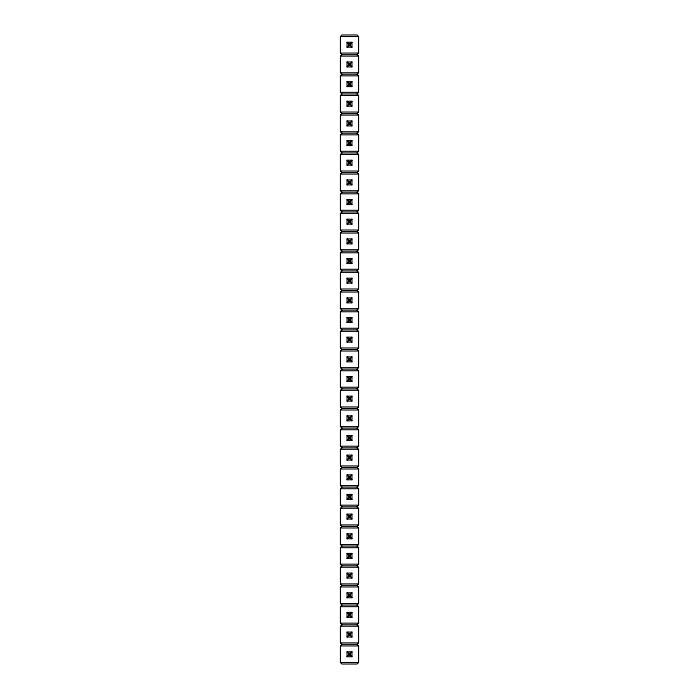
<?xml version="1.0" encoding="UTF-8"?>
<svg xmlns="http://www.w3.org/2000/svg" width="699" height="699" viewBox="0 0 699 699"><rect width="100%" height="100%" fill="white"/><g stroke="black" fill="none" stroke-linecap="round" stroke-linejoin="round"><path stroke-width="1.05" d="M341.994 54.609L340.448 53.063L340.448 36.497L341.994 34.95L357.006 34.95L358.552 36.497L358.552 53.063L357.006 54.609L341.994 54.609L340.448 56.156L340.448 72.722L341.994 74.269L357.006 74.269L358.552 72.722L358.552 56.156L357.006 54.609M347.027 47.252L348.574 45.706L350.426 45.706L351.973 47.252L347.027 47.252L347.027 42.307L351.973 42.307L351.973 47.252M347.027 42.307L348.574 43.854L350.426 43.854L351.973 42.307M347.027 66.912L348.574 65.365L350.426 65.365L351.973 66.912L347.027 66.912L347.027 61.966L351.973 61.966L351.973 66.912M347.027 61.966L348.574 63.513L350.426 63.513L351.973 61.966M357.006 74.269L358.552 75.815L358.552 92.382L357.006 93.928L341.994 93.928L340.448 92.382L340.448 75.815L341.994 74.269M347.027 86.571L348.574 85.025L350.426 85.025L351.973 86.571L347.027 86.571L347.027 81.626L351.973 81.626L351.973 86.571M347.027 81.626L348.574 83.172L350.426 83.172L351.973 81.626M357.006 93.928L358.552 95.475L358.552 112.041L357.006 113.588L341.994 113.588L340.448 112.041L340.448 95.475L341.994 93.928M347.027 106.231L348.574 104.684L350.426 104.684L351.973 106.231L347.027 106.231L347.027 101.285L351.973 101.285L351.973 106.231M347.027 101.285L348.574 102.832L350.426 102.832L351.973 101.285M357.006 231.544L358.552 233.09L358.552 249.657L357.006 251.203L341.994 251.203L340.448 249.657L340.448 233.09L341.994 231.544L357.006 231.544L358.552 229.997L358.552 213.431L357.006 211.884L341.994 211.884L340.448 210.338L340.448 193.772L341.994 192.225L357.006 192.225L358.552 190.678L358.552 174.112L357.006 172.566L341.994 172.566L340.448 171.019L340.448 154.453L341.994 152.906L357.006 152.906L358.552 151.36L358.552 134.793L357.006 133.247L341.994 133.247L340.448 131.7L340.448 115.134L341.994 113.588M347.027 125.89L348.574 124.343L350.426 124.343L351.973 125.89L351.973 120.944L347.027 120.944L347.027 125.89L351.973 125.89M347.027 120.944L348.574 122.491L350.426 122.491L351.973 120.944M341.994 152.906L340.448 151.36L340.448 134.793L341.994 133.247M357.006 133.247L358.552 131.7L358.552 115.134L357.006 113.588M347.027 145.549L348.574 144.003L350.426 144.003L351.973 145.549L351.973 140.604L347.027 140.604L347.027 145.549L351.973 145.549M347.027 140.604L348.574 142.15L350.426 142.15L351.973 140.604M347.027 165.209L348.574 163.662L350.426 163.662L351.973 165.209L351.973 160.263L347.027 160.263L347.027 165.209L351.973 165.209M347.027 160.263L348.574 161.81L350.426 161.81L351.973 160.263M341.994 192.225L340.448 190.678L340.448 174.112L341.994 172.566M357.006 172.566L358.552 171.019L358.552 154.453L357.006 152.906M347.027 184.868L348.574 183.321L350.426 183.321L351.973 184.868L351.973 179.923L347.027 179.923L347.027 184.868L351.973 184.868M347.027 179.923L348.574 181.469L350.426 181.469L351.973 179.923M347.027 204.527L348.574 202.981L350.426 202.981L351.973 204.527L347.027 204.527L347.027 199.582L351.973 199.582L351.973 204.527M350.426 202.981L350.426 201.129L351.973 199.582M341.994 231.544L340.448 229.997L340.448 213.431L341.994 211.884M357.006 211.884L358.552 210.338L358.552 193.772L357.006 192.225M347.027 224.187L348.574 222.64L350.426 222.64L351.973 224.187L351.973 219.241L347.027 219.241L347.027 224.187L351.973 224.187M347.027 219.241L348.574 220.788L350.426 220.788L351.973 219.241M347.027 243.846L348.574 242.3L350.426 242.3L351.973 243.846L347.027 243.846L347.027 238.901L351.973 238.901L351.973 243.846M350.426 242.3L350.426 240.447L351.973 238.901M357.006 251.203L358.552 252.75L358.552 269.316L357.006 270.863L341.994 270.863L340.448 269.316L340.448 252.75L341.994 251.203M347.027 263.506L348.574 261.959L350.426 261.959L351.973 263.506L347.027 263.506L347.027 258.56L351.973 258.56L351.973 263.506M350.426 261.959L350.426 260.107L351.973 258.56M357.006 270.863L358.552 272.409L358.552 288.975L357.006 290.522L341.994 290.522L340.448 288.975L340.448 272.409L341.994 270.863M347.027 283.165L348.574 281.618L350.426 281.618L351.973 283.165L347.027 283.165L347.027 278.219L351.973 278.219L351.973 283.165M350.426 281.618L350.426 279.766L351.973 278.219M357.006 290.522L358.552 292.068L358.552 308.635L357.006 310.181L341.994 310.181L340.448 308.635L340.448 292.068L341.994 290.522M347.027 302.824L348.574 301.278L350.426 301.278L351.973 302.824L347.027 302.824L347.027 297.879L351.973 297.879L351.973 302.824M350.426 301.278L350.426 299.425L351.973 297.879M357.006 310.181L358.552 311.728L358.552 328.294L357.006 329.841L341.994 329.841L340.448 328.294L340.448 311.728L341.994 310.181M347.027 322.484L348.574 320.937L350.426 320.937L351.973 322.484L347.027 322.484L347.027 317.538L351.973 317.538L351.973 322.484M350.426 320.937L350.426 319.085L351.973 317.538M357.006 329.841L358.552 331.387L358.552 347.953L357.006 349.5L341.994 349.5L340.448 347.953L340.448 331.387L341.994 329.841M347.027 342.143L348.574 340.596L350.426 340.596L351.973 342.143L347.027 342.143L347.027 337.198L351.973 337.198L351.973 342.143M347.027 337.198L348.574 338.744L350.426 338.744L351.973 337.198M357.006 349.5L358.552 351.047L358.552 367.613L357.006 369.159L341.994 369.159L340.448 367.613L340.448 351.047L341.994 349.5M347.027 361.802L348.574 360.256L350.426 360.256L351.973 361.802L347.027 361.802L347.027 356.857L351.973 356.857L351.973 361.802M347.027 356.857L348.574 358.404L350.426 358.404L351.973 356.857M357.006 369.159L358.552 370.706L358.552 387.272L357.006 388.819L341.994 388.819L340.448 387.272L340.448 370.706L341.994 369.159M347.027 381.462L348.574 379.915L350.426 379.915L351.973 381.462L347.027 381.462L347.027 376.516L351.973 376.516L351.973 381.462M350.426 379.915L350.426 378.063L351.973 376.516M357.006 388.819L358.552 390.365L358.552 406.932L357.006 408.478L341.994 408.478L340.448 406.932L340.448 390.365L341.994 388.819M347.027 401.121L348.574 399.575L350.426 399.575L351.973 401.121L347.027 401.121L347.027 396.176L351.973 396.176L351.973 401.121M350.426 399.575L350.426 397.722L351.973 396.176M357.006 408.478L358.552 410.025L358.552 426.591L357.006 428.137L341.994 428.137L340.448 426.591L340.448 410.025L341.994 408.478M347.027 420.781L348.574 419.234L350.426 419.234L351.973 420.781L347.027 420.781L347.027 415.835L351.973 415.835L351.973 420.781M350.426 419.234L350.426 417.382L351.973 415.835M357.006 428.137L358.552 429.684L358.552 446.25L357.006 447.797L341.994 447.797L340.448 446.25L340.448 429.684L341.994 428.137M347.027 440.44L348.574 438.893L350.426 438.893L351.973 440.44L347.027 440.44L347.027 435.494L351.973 435.494L351.973 440.44M350.426 438.893L350.426 437.041L351.973 435.494M357.006 447.797L358.552 449.343L358.552 465.91L357.006 467.456L341.994 467.456L340.448 465.91L340.448 449.343L341.994 447.797M347.027 460.099L348.574 458.553L350.426 458.553L351.973 460.099L351.973 455.154L347.027 455.154L347.027 460.099L351.973 460.099M347.027 455.154L348.574 456.7L350.426 456.7L351.973 455.154M357.006 467.456L358.552 469.003L358.552 485.569L357.006 487.116L341.994 487.116L340.448 485.569L340.448 469.003L341.994 467.456M347.027 479.759L348.574 478.212L348.574 476.36L347.027 474.813L347.027 479.759L351.973 479.759L351.973 474.813L347.027 474.813M348.574 476.36L350.426 476.36L351.973 474.813M357.006 487.116L358.552 488.662L358.552 505.228L357.006 506.775L341.994 506.775L340.448 505.228L340.448 488.662L341.994 487.116M347.027 499.418L348.574 497.871L348.574 496.019L347.027 494.473L347.027 499.418L351.973 499.418L351.973 494.473L347.027 494.473M348.574 496.019L350.426 496.019L351.973 494.473M357.006 506.775L358.552 508.322L358.552 524.888L357.006 526.434L341.994 526.434L340.448 524.888L340.448 508.322L341.994 506.775M347.027 519.077L348.574 517.531L350.426 517.531L351.973 519.077L347.027 519.077L347.027 514.132L351.973 514.132L351.973 519.077M347.027 514.132L348.574 515.679L350.426 515.679L351.973 514.132M357.006 526.434L358.552 527.981L358.552 544.547L357.006 546.094L341.994 546.094L340.448 544.547L340.448 527.981L341.994 526.434M347.027 538.737L348.574 537.19L350.426 537.19L351.973 538.737L347.027 538.737L347.027 533.791L351.973 533.791L351.973 538.737M347.027 533.791L348.574 535.338L350.426 535.338L351.973 533.791M357.006 546.094L358.552 547.64L358.552 564.207L357.006 565.753L341.994 565.753L340.448 564.207L340.448 547.64L341.994 546.094M347.027 558.396L348.574 556.85L350.426 556.85L351.973 558.396L347.027 558.396L347.027 553.451L351.973 553.451L351.973 558.396M347.027 553.451L348.574 554.997L350.426 554.997L351.973 553.451M357.006 565.753L358.552 567.3L358.552 583.866L357.006 585.413L341.994 585.413L340.448 583.866L340.448 567.3L341.994 565.753M347.027 578.056L348.574 576.509L350.426 576.509L351.973 578.056L347.027 578.056L347.027 573.11L351.973 573.11L351.973 578.056M347.027 573.11L348.574 574.657L350.426 574.657L351.973 573.11M357.006 585.413L358.552 586.959L358.552 603.525L357.006 605.072L341.994 605.072L340.448 603.525L340.448 586.959L341.994 585.413M347.027 597.715L348.574 596.168L348.574 594.316L347.027 592.769L351.973 592.769L351.973 597.715L347.027 597.715L347.027 592.769M351.973 597.715L350.426 596.168L350.426 594.316L351.973 592.769M357.006 605.072L358.552 606.618L358.552 623.185L357.006 624.731L341.994 624.731L340.448 623.185L340.448 606.618L341.994 605.072M347.027 617.374L348.574 615.828L348.574 613.975L347.027 612.429L351.973 612.429L351.973 617.374L347.027 617.374L347.027 612.429M351.973 617.374L350.426 615.828L350.426 613.975L351.973 612.429M357.006 624.731L358.552 626.278L358.552 642.844L357.006 644.391L341.994 644.391L340.448 642.844L340.448 626.278L341.994 624.731M347.027 637.034L348.574 635.487L348.574 633.635L347.027 632.088L351.973 632.088L351.973 637.034L347.027 637.034L347.027 632.088M351.973 637.034L350.426 635.487L350.426 633.635L351.973 632.088M357.006 644.391L358.552 645.937L358.552 662.503L357.006 664.05L341.994 664.05L340.448 662.503L340.448 645.937L341.994 644.391M347.027 656.693L348.574 655.146L348.574 653.294L347.027 651.748L351.973 651.748L351.973 656.693L347.027 656.693L347.027 651.748M351.973 656.693L350.426 655.146L350.426 653.294L351.973 651.748M340.448 36.497L358.552 36.497M340.448 53.063L358.552 53.063M340.448 56.156L358.552 56.156M340.448 72.722L358.552 72.722M340.448 75.815L358.552 75.815M340.448 92.382L358.552 92.382M340.448 95.475L358.552 95.475M340.448 112.041L358.552 112.041M340.448 115.134L358.552 115.134M340.448 131.7L358.552 131.7M340.448 134.793L358.552 134.793M340.448 151.36L358.552 151.36M340.448 154.453L358.552 154.453M340.448 171.019L358.552 171.019M340.448 174.112L358.552 174.112M340.448 190.678L358.552 190.678M340.448 193.772L358.552 193.772M347.027 199.582L348.574 201.129L350.426 201.129M340.448 210.338L358.552 210.338M340.448 213.431L358.552 213.431M340.448 229.997L358.552 229.997M340.448 233.09L358.552 233.09M347.027 238.901L348.574 240.447L350.426 240.447M340.448 249.657L358.552 249.657M340.448 252.75L358.552 252.75M347.027 258.56L348.574 260.107L350.426 260.107M340.448 269.316L358.552 269.316M340.448 272.409L358.552 272.409M347.027 278.219L348.574 279.766L350.426 279.766M340.448 288.975L358.552 288.975M340.448 292.068L358.552 292.068M347.027 297.879L348.574 299.425L350.426 299.425M340.448 308.635L358.552 308.635M340.448 311.728L358.552 311.728M347.027 317.538L348.574 319.085L350.426 319.085M340.448 328.294L358.552 328.294M340.448 331.387L358.552 331.387M340.448 347.953L358.552 347.953M340.448 351.047L358.552 351.047M340.448 367.613L358.552 367.613M340.448 370.706L358.552 370.706M347.027 376.516L348.574 378.063L350.426 378.063M340.448 387.272L358.552 387.272M340.448 390.365L358.552 390.365M347.027 396.176L348.574 397.722L350.426 397.722M340.448 406.932L358.552 406.932M340.448 410.025L358.552 410.025M347.027 415.835L348.574 417.382L350.426 417.382M340.448 426.591L358.552 426.591M340.448 429.684L358.552 429.684M347.027 435.494L348.574 437.041L350.426 437.041M340.448 446.25L358.552 446.25M340.448 449.343L358.552 449.343M340.448 465.91L358.552 465.91M340.448 469.003L358.552 469.003M348.574 478.212L350.426 478.212L351.973 479.759M340.448 485.569L358.552 485.569M340.448 488.662L358.552 488.662M348.574 497.871L350.426 497.871L351.973 499.418M340.448 505.228L358.552 505.228M340.448 508.322L358.552 508.322M340.448 524.888L358.552 524.888M340.448 527.981L358.552 527.981M340.448 544.547L358.552 544.547M340.448 547.64L358.552 547.64M340.448 564.207L358.552 564.207M340.448 567.3L358.552 567.3M340.448 583.866L358.552 583.866M340.448 586.959L358.552 586.959M348.574 594.316L350.426 594.316M348.574 596.168L350.426 596.168M340.448 603.525L358.552 603.525M340.448 606.618L358.552 606.618M348.574 613.975L350.426 613.975M348.574 615.828L350.426 615.828M340.448 623.185L358.552 623.185M340.448 626.278L358.552 626.278M348.574 633.635L350.426 633.635M348.574 635.487L350.426 635.487M340.448 642.844L358.552 642.844M340.448 645.937L358.552 645.937M348.574 653.294L350.426 653.294M348.574 655.146L350.426 655.146M340.448 662.503L358.552 662.503M350.426 43.854L350.426 45.706M350.426 63.513L350.426 65.365M350.426 83.172L350.426 85.025M350.426 102.832L350.426 104.684M350.426 122.491L350.426 124.343M350.426 142.15L350.426 144.003M350.426 161.81L350.426 163.662M350.426 181.469L350.426 183.321M350.426 220.788L350.426 222.64M350.426 338.744L350.426 340.596M350.426 358.404L350.426 360.256M350.426 456.7L350.426 458.553M350.426 476.36L350.426 478.212M350.426 496.019L350.426 497.871M350.426 515.679L350.426 517.531M350.426 535.338L350.426 537.19M350.426 554.997L350.426 556.85M350.426 574.657L350.426 576.509M349.5 43.854L349.5 45.706M349.5 63.513L349.5 65.365M349.5 83.172L349.5 85.025M349.5 102.832L349.5 104.684M349.5 122.491L349.5 124.343M349.5 142.15L349.5 144.003M349.5 161.81L349.5 163.662M349.5 181.469L349.5 183.321M349.5 201.129L349.5 202.981M349.5 220.788L349.5 222.64M349.5 240.447L349.5 242.3M349.5 260.107L349.5 261.959M349.5 279.766L349.5 281.618M349.5 299.425L349.5 301.278M349.5 319.085L349.5 320.937M349.5 338.744L349.5 340.596M349.5 358.404L349.5 360.256M349.5 378.063L349.5 379.915M349.5 397.722L349.5 399.575M349.5 417.382L349.5 419.234M349.5 437.041L349.5 438.893M349.5 456.7L349.5 458.553M349.5 476.36L349.5 478.212M349.5 496.019L349.5 497.871M349.5 515.679L349.5 517.531M349.5 535.338L349.5 537.19M349.5 554.997L349.5 556.85M349.5 574.657L349.5 576.509M349.5 594.316L349.5 596.168M349.5 613.975L349.5 615.828M349.5 633.635L349.5 635.487M349.5 653.294L349.5 655.146M348.574 43.854L348.574 45.706M348.574 63.513L348.574 65.365M348.574 83.172L348.574 85.025M348.574 102.832L348.574 104.684M348.574 122.491L348.574 124.343M348.574 142.15L348.574 144.003M348.574 161.81L348.574 163.662M348.574 181.469L348.574 183.321M348.574 201.129L348.574 202.981M348.574 220.788L348.574 222.64M348.574 240.447L348.574 242.3M348.574 260.107L348.574 261.959M348.574 279.766L348.574 281.618M348.574 299.425L348.574 301.278M348.574 319.085L348.574 320.937M348.574 338.744L348.574 340.596M348.574 358.404L348.574 360.256M348.574 378.063L348.574 379.915M348.574 397.722L348.574 399.575M348.574 417.382L348.574 419.234M348.574 437.041L348.574 438.893M348.574 456.7L348.574 458.553M348.574 515.679L348.574 517.531M348.574 535.338L348.574 537.19M348.574 554.997L348.574 556.85M348.574 574.657L348.574 576.509"/></g></svg>
